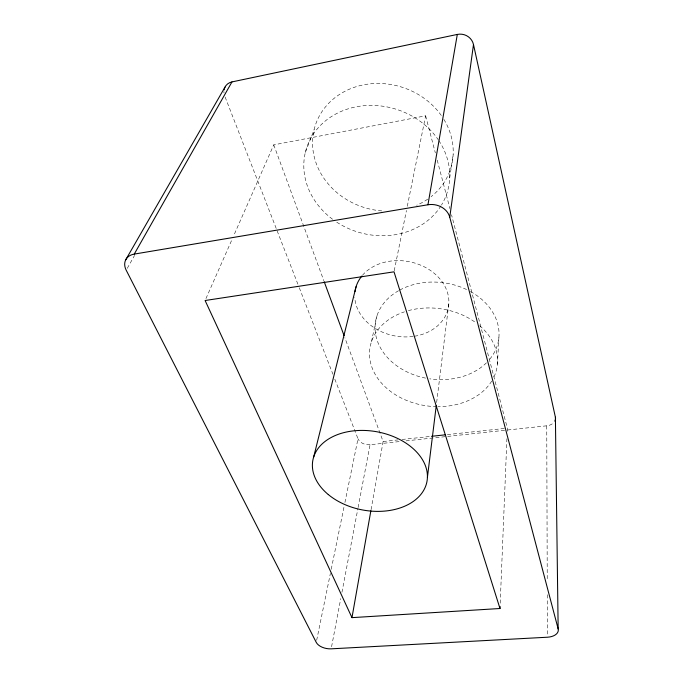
<?xml version="1.0" encoding="UTF-8"?>
<svg xmlns="http://www.w3.org/2000/svg" width="683" height="683" viewBox="0 0 683 683"><rect width="100%" height="100%" fill="white"/><g stroke="black" fill="none" stroke-linecap="round" stroke-linejoin="round"><path stroke-width="0.51" stroke-dasharray="3.42 2.56" d="M500.204 603.209L506.906 438.759M507.204 431.332L507.341 428.147L451.514 214.769M497.412 364.227L498.906 337.393M436.642 402.5L448.868 303.303M449.696 178.041L453.162 154.264M371.065 509.655L383.112 441.517L344.821 337.633M331.579 646.741L340.749 598.59M341.944 592.306L357.901 508.579M358.097 507.529L370.058 444.727L400.742 441.44M394.228 270.784L406.453 210.458M407.29 206.3L425.629 115.803L273.746 144.856L233.851 235.336M316.673 640.278L330.376 573.455M331.229 569.28L344.078 506.632M344.932 502.457L357.994 438.759L334.824 379.167M371.458 341.756L377.016 315.666M305.335 152.429L314.112 129.616M205.967 298.565L232.135 239.221M127.243 268.359L134.585 255.399M383.112 441.517L397.848 439.929M402.065 439.476L431.536 436.3M447.331 434.601L506.282 428.267M406.026 440.876L506.538 430.111M507.597 430L546.741 425.808A10.476 7.564 1.3 0 0 553.529 422.854M225.142 97.08L298.906 286.792M299.291 287.782L332.894 374.199M273.746 144.856L323.827 280.696M425.629 115.803L435.336 152.915M437.222 160.129L449.901 208.58M546.741 425.808L547.237 580.917M547.279 594.731L547.416 636.163M370.058 444.727A9.886 6.984 10.9 0 1 357.994 438.759M438.827 140.613A73.738 64.322 17 0 1 441.568 204.9M441.022 205.788A73.738 64.322 17 0 1 336.753 222.18M332.57 219.26A73.738 64.322 17 0 1 327.319 119.405A73.738 64.322 17 0 1 438.247 139.742M491.734 381.063A64.27 49.039 7.7 0 1 437.837 406.65M436.761 406.633A64.27 49.039 7.7 0 1 371.663 366.558A64.27 49.039 7.7 0 1 404.438 311.832M408.374 310.628A64.27 49.039 7.7 0 1 476.555 323.238M479.671 325.74A64.27 49.039 7.7 0 1 494.099 376.632M443.865 119.371A71.041 63.058 17.7 0 1 431.058 196.713M427.72 199.171A71.041 63.058 17.7 0 1 416.664 205.259M381.78 210.893A71.041 63.058 17.7 0 1 321.241 112.746A71.041 63.058 17.7 0 1 441.653 115.982M470.442 291.521A62.204 48.536 7.5 0 1 488.567 360.581M486.441 362.818A62.204 48.536 7.5 0 1 429.709 378.826M425.577 378.117A62.204 48.536 7.5 0 1 376.811 339.272A62.204 48.536 7.5 0 1 398.906 290.523M399.794 290.027A62.204 48.536 7.5 0 1 466.839 289.66M362.46 275.283A47.375 37.804 10.5 0 1 439.929 278.954A47.375 37.804 10.5 0 1 414.171 336.284M413.13 336.437A47.375 37.804 10.5 0 1 354.776 297.532M223.99 92.999A13.182 11.176 36 0 1 223.922 91.445"/><path stroke-width="1.02" d="M499.982 608.51L394.014 271.825L205.105 300.511L351.976 617.637L499.982 608.51L500.076 606.393M427.413 477.426L436.249 405.659M231.964 81.917L134.252 254.093A17.237 12.712 27.1 0 0 126.201 270.212L316.246 642.37A12.115 6.932 10.8 0 0 331.178 648.833L547.416 637.222A12.986 7.658 3.7 0 0 558.156 628.906L449.764 217.211L473.49 44.54A13.515 13.037 4.6 0 0 457.311 34.432L231.964 81.917A13.182 11.176 36 0 0 224.058 89.934M449.764 217.211A18.048 15.376 8.7 0 0 427.951 204.763L457.311 34.432M351.976 617.637L370.878 510.705M313.668 457.047L356.056 286.766M125.672 259.899L224.98 87.117M134.252 254.093L427.951 204.763M431.536 436.3L445.222 434.832M324.194 281.695L344.078 335.635M473.49 44.54L555.399 417.236L558.156 628.906M555.399 417.236A10.476 7.564 1.3 0 1 554.835 421.129M354.989 291.607A47.375 37.804 10.5 0 1 361.785 276.094M328.284 494.543A58.029 39.742 10.5 0 0 425.099 487.542A58.029 39.742 10.5 0 0 356.338 430.614A58.029 39.742 10.5 0 0 328.284 494.543"/></g></svg>
